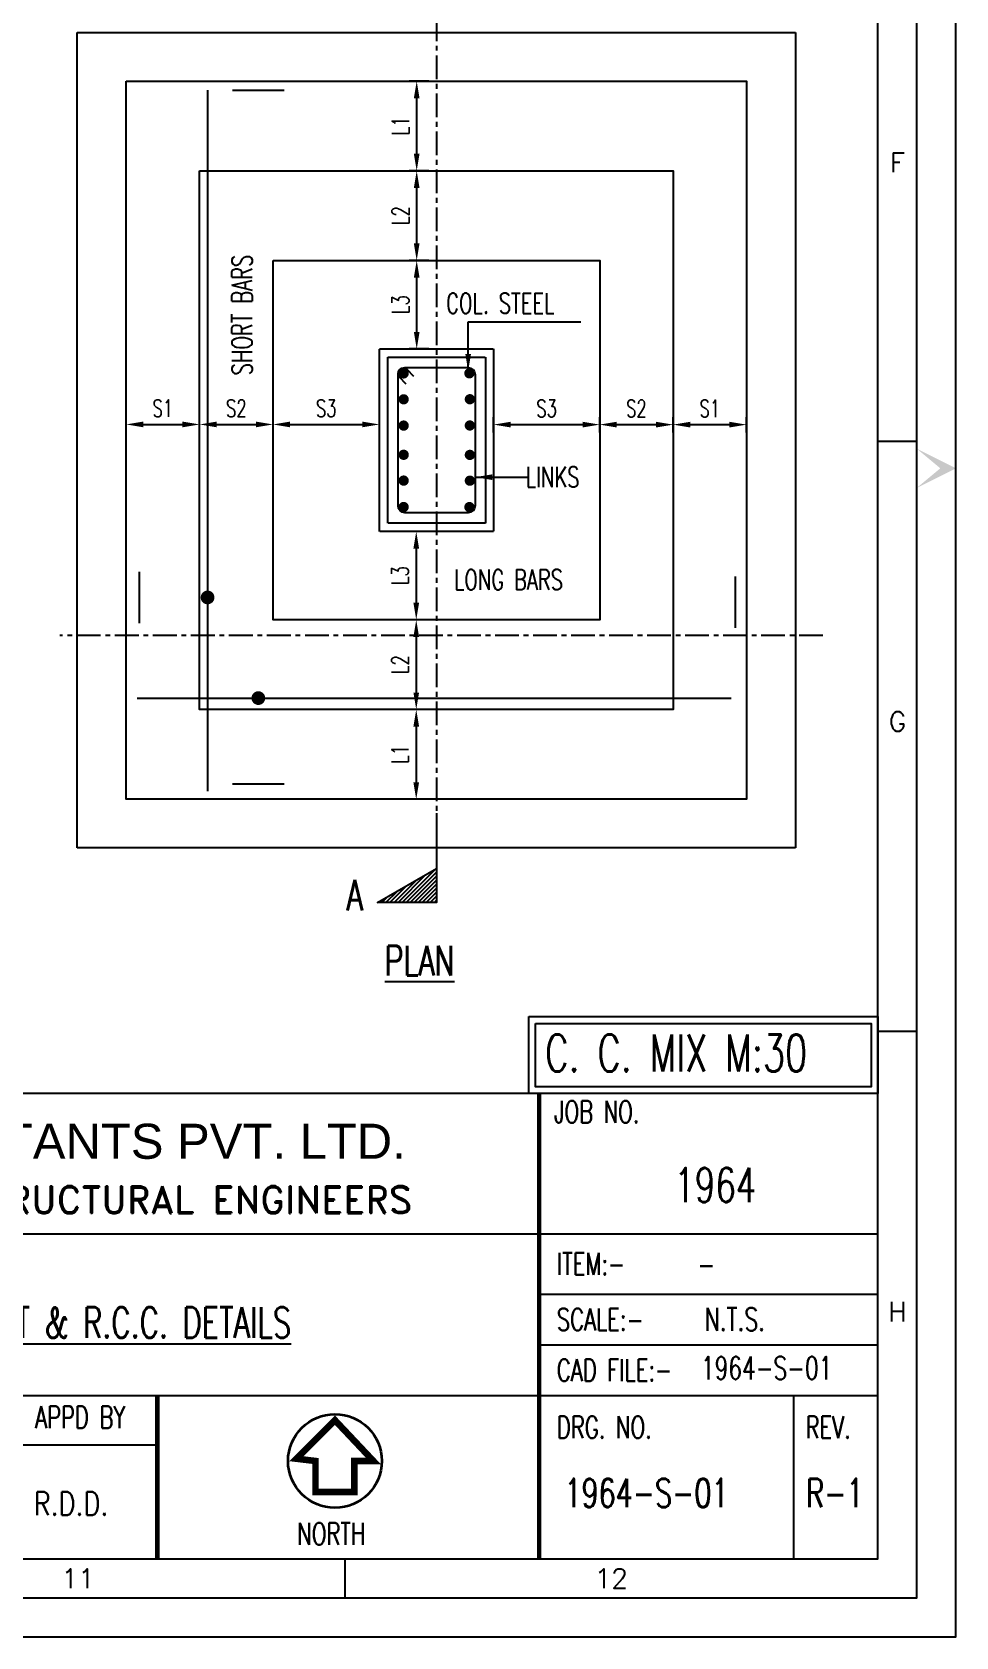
# Model space of a CAD drawing. Header units: inches. Extents: x 61991 to 161106, y 29687 to 64402.
# Drawn here: x 83982 to 84468, y 37527 to 38372 of the extents above; entities that cross this region are included whole.
import ezdxf
from ezdxf.enums import TextEntityAlignment as Align

# ---------------------------------------------------------------- set-up
doc = ezdxf.new("R2010")
doc.units = ezdxf.units.IN
doc.header["$MEASUREMENT"] = 0
doc.header["$PDMODE"] = 2
doc.linetypes.add('CENTER', pattern=[2, 1.25, -0.25, 0.25, -0.25])
doc.linetypes.add('HIDDEN', pattern=[0.375, 0.25, -0.125])
for name, color, linetype in [('CEN', 8, 'CENTER'), ('COL', 1, 'HIDDEN'), ('dim', 5, 'Continuous'), ('FOOT', 4, 'Continuous'), ('MISC', 5, 'Continuous'), ('PNA', 8, 'Continuous'), ('SECT', 1, 'Continuous'), ('STEEL', 6, 'Continuous'), ('text', 4, 'Continuous'), ('TEXT (SHEET)', 4, 'Continuous'), ('TITAL', 1, 'Continuous'), ('title', 6, 'Continuous'), ('txt', 4, 'Continuous')]:
    doc.layers.add(name, color=color, linetype=linetype)
doc.styles.add('ROMAND', font='ROMAND.shx', dxfattribs={"width": 0.8, "height": 225})
doc.styles.add('ROMANS', font='R.SHX', dxfattribs={"width": 0.7})
doc.styles.add('ROMANT', font='ARIAL.TTF')
doc.dimstyles.new('DIM96', dxfattribs={"dimscale": 0, "dimtxt": 9, "dimasz": 9, "dimexe": 4, "dimexo": 4, "dimgap": 4, "dimtad": 1, "dimdec": 0, "dimzin": 1, "dimdsep": 46, "dimlunit": 4, "dimtxsty": 'ROMANS', "dimcen": 0, "dimclrd": 5, "dimclre": 5, "dimclrt": 4, "dimadec": 0, "dimazin": 0, "dimtfac": 1, "dimtdec": 0, "dimtix": 1, "dimtmove": 2, "dimatfit": 3, "dimfxl": 0, "dimfrac": 1, "dimtzin": 0, "dimlwd": -1, "dimlwe": -1, "dimarcsym": 0})

# ---------------------------------------------------------------- blocks, each defined once
blk = doc.blocks.new('FOLDER')
at = {"layer": 'PNA'}
for points in [[(-1250, 2500), (0, 0), (0, 1000)], [(1250, 2500), (0, 0), (0, 1000)]]:
    blk.add_solid(points, dxfattribs=at)
blk = doc.blocks.new('PRA_A1')
at = {"color": 1}
for p, q in [((831, 69.75), (20, 69.75)), ((660.97, 51.75), (831, 51.75)), ((660.97, 31), (831, 31)), ((660.97, 24.67), (738.54, 24.67))]:
    blk.add_line(p, q, dxfattribs=at)
at = {"color": 5, "linetype": 'ByBlock', "lineweight": -2}
for p, q in [((787.71, 44), (831, 44)), ((787.71, 37.5), (831, 37.5)), ((820.17, 31), (820.17, 10))]:
    blk.add_line(p, q, dxfattribs=at)
blk.add_line((738.54, 10), (738.54, 31))
at = {"flags": 128}
blk.add_lwpolyline([(0, 0), (841, 0), (841, 594), (0, 594)], close=True, dxfattribs=at)
at = {"color": 1, "const_width": 0.566}
for points in [[(787.53, 10), (787.53, 69.75)], [(738.54, 10), (738.54, 31)]]:
    blk.add_lwpolyline(points, dxfattribs=at)
at = {"layer": 'PNA'}
for p, q in [((831, 153.5), (836, 153.5)), ((831, 77.75), (836, 77.75)), ((762.58, 10), (762.58, 5))]:
    blk.add_line(p, q, dxfattribs=at)
at = {"layer": 'PNA', "color": 1}
for points in [[(10, 5), (836, 5), (836, 589), (10, 589)], [(20, 10), (831, 10), (831, 584), (20, 584)]]:
    blk.add_lwpolyline(points, close=True, dxfattribs=at)
at = {"layer": 'title', "color": 1, "const_width": 0.843}
blk.add_lwpolyline([(761.33, 27.81), (756.39, 22.87), (758.83, 22.58), (758.83, 18.6), (763.82, 18.6), (763.82, 22.58), (766.26, 22.58)], close=True, dxfattribs=at)
at = {"layer": 'title', "lineweight": 35}
blk.add_circle((761.33, 22.58), 6.02, dxfattribs=at)
at = {"layer": 'PNA', "xscale": 0.002, "yscale": 0.002, "zscale": 0.002, "rotation": 90}
blk.add_blockref('FOLDER', (841, 150), dxfattribs=at)
at = {"layer": 'PNA', "style": 'ROMANS'}
for s, p in [('F', (833.5, 189.25)), ('G', (833.5, 117.5)), ('H', (833.5, 41.75)), ('11', (728.37, 7.5)), ('12', (796.78, 7.5))]:
    blk.add_text(s, height=2.5, dxfattribs=at).set_placement(p, align=Align.MIDDLE)
at = {"layer": 'PNA', "color": 1, "style": 'ROMANT'}
blk.add_text('EPICONS CONSULTANTS PVT. LTD.', height=4.5, dxfattribs=at).set_placement((662.49, 63.62), align=Align.MIDDLE_LEFT)
at = {"layer": 'text', "color": 4, "style": 'ROMANS', "width": 0.7}
for s, p in [('JOB NO.', (789.44, 65.98)), ('NORTH', (756.5, 11.82))]:
    blk.add_text(s, height=2.832, dxfattribs=at).set_placement(p)
at = {"layer": 'text', "color": 4, "style": 'ROMAND'}
blk.add_text('CONSULTING CIVIL & STRUCTURAL ENGINEERS', height=3.5, dxfattribs=at).set_placement((662.49, 56.12), align=Align.MIDDLE_LEFT)
at = {"layer": 'text', "color": 4, "style": 'ROMANS', "width": 0.7}
for s, p in [('ITEM:-', (789.82, 47.87)), ('SCALE:-', (789.82, 40.75)), ('CAD FILE:-', (789.82, 34.25)), ('DRG. NO. ', (789.82, 26.91)), ('REV.', (821.73, 26.91))]:
    blk.add_text(s, height=2.832, dxfattribs=at).set_placement(p, align=Align.MIDDLE_LEFT)
blk.add_text('APPD BY', height=2.832, dxfattribs=at).set_placement((728.65, 28.19), align=Align.MIDDLE_CENTER)
blk = doc.blocks.new('*D419')
at = {"layer": 'Defpoints', "color": 0, "linetype": 'Continuous'}
for p in [(84195.06, 38109.2), (84184.36, 38062.64), (84195.06, 38062.64)]:
    blk.add_point(p, dxfattribs=at)
at = {"layer": 'dim', "color": 5}
for p, q in [((84191.06, 38109.2), (84180.36, 38109.2)), ((84184.36, 38100.2), (84184.36, 38071.64)), ((84191.06, 38062.64), (84180.36, 38062.64))]:
    blk.add_line(p, q, dxfattribs=at)
at = {"layer": 'dim', "color": 5, "linetype": 'Continuous'}
for points in [[(84182.86, 38100.2), (84185.86, 38100.2), (84184.36, 38109.2)], [(84182.86, 38071.64), (84185.86, 38071.64), (84184.36, 38062.64)]]:
    blk.add_solid(points, dxfattribs=at)
at = {"layer": 'dim', "color": 4, "linetype": 'Continuous', "insert": (84175.86, 38085.92), "char_height": 9, "attachment_point": 5, "rotation": 90, "style": 'ROMANS'}
blk.add_mtext('L3', dxfattribs=at)
blk = doc.blocks.new('*D420')
at = {"layer": 'Defpoints', "color": 0, "linetype": 'Continuous'}
for p in [(84195.06, 38015.42), (84184.36, 37968.2), (84195.06, 37968.2)]:
    blk.add_point(p, dxfattribs=at)
at = {"layer": 'dim', "color": 5}
for p, q in [((84191.06, 38015.42), (84180.36, 38015.42)), ((84184.36, 38006.42), (84184.36, 37977.2)), ((84191.06, 37968.2), (84180.36, 37968.2))]:
    blk.add_line(p, q, dxfattribs=at)
at = {"layer": 'dim', "color": 5, "linetype": 'Continuous'}
for points in [[(84182.86, 38006.42), (84185.86, 38006.42), (84184.36, 38015.42)], [(84182.86, 37977.2), (84185.86, 37977.2), (84184.36, 37968.2)]]:
    blk.add_solid(points, dxfattribs=at)
at = {"layer": 'dim', "color": 4, "linetype": 'Continuous', "insert": (84175.86, 37991.81), "char_height": 9, "attachment_point": 5, "rotation": 90, "style": 'ROMANS'}
blk.add_mtext('L1', dxfattribs=at)
blk = doc.blocks.new('*D421')
at = {"layer": 'Defpoints', "color": 0, "linetype": 'Continuous'}
for p in [(84195.06, 38062.64), (84184.36, 38015.42), (84195.06, 38015.42)]:
    blk.add_point(p, dxfattribs=at)
at = {"layer": 'dim', "color": 5}
for p, q in [((84191.06, 38062.64), (84180.36, 38062.64)), ((84184.36, 38053.64), (84184.36, 38024.42)), ((84191.06, 38015.42), (84180.36, 38015.42))]:
    blk.add_line(p, q, dxfattribs=at)
at = {"layer": 'dim', "color": 5, "linetype": 'Continuous'}
for points in [[(84182.86, 38053.64), (84185.86, 38053.64), (84184.36, 38062.64)], [(84182.86, 38024.42), (84185.86, 38024.42), (84184.36, 38015.42)]]:
    blk.add_solid(points, dxfattribs=at)
at = {"layer": 'dim', "color": 4, "linetype": 'Continuous', "insert": (84175.86, 38039.03), "char_height": 9, "attachment_point": 5, "rotation": 90, "style": 'ROMANS'}
blk.add_mtext('L2', dxfattribs=at)
blk = doc.blocks.new('*D422')
at = {"layer": 'Defpoints', "color": 0, "linetype": 'Continuous'}
for p in [(84184.6, 38346.2), (84195.06, 38346.2), (84194.94, 38298.98)]:
    blk.add_point(p, dxfattribs=at)
at = {"layer": 'dim', "color": 5}
for p, q in [((84191.06, 38346.2), (84180.6, 38346.2)), ((84184.6, 38307.98), (84184.6, 38337.2)), ((84190.94, 38298.98), (84180.6, 38298.98))]:
    blk.add_line(p, q, dxfattribs=at)
at = {"layer": 'dim', "color": 5, "linetype": 'Continuous'}
for points in [[(84183.1, 38337.2), (84186.1, 38337.2), (84184.6, 38346.2)], [(84183.1, 38307.98), (84186.1, 38307.98), (84184.6, 38298.98)]]:
    blk.add_solid(points, dxfattribs=at)
at = {"layer": 'dim', "color": 4, "linetype": 'Continuous', "insert": (84176.1, 38322.59), "char_height": 9, "attachment_point": 5, "rotation": 90, "style": 'ROMANS'}
blk.add_mtext('L1', dxfattribs=at)
blk = doc.blocks.new('*D423')
at = {"layer": 'Defpoints', "color": 0, "linetype": 'Continuous'}
for p in [(84109.01, 38165.5), (84164.99, 38165.5), (84164.99, 38165.5)]:
    blk.add_point(p, dxfattribs=at)
at = {"layer": 'dim', "color": 5}
blk.add_line((84118.01, 38165.5), (84155.99, 38165.5), dxfattribs=at)
at = {"layer": 'dim', "color": 5, "linetype": 'Continuous'}
for points in [[(84118.01, 38167), (84118.01, 38164), (84109.01, 38165.5)], [(84155.99, 38167), (84155.99, 38164), (84164.99, 38165.5)]]:
    blk.add_solid(points, dxfattribs=at)
at = {"layer": 'dim', "color": 4, "linetype": 'Continuous', "insert": (84137, 38174), "char_height": 9, "attachment_point": 5, "style": 'ROMANS'}
blk.add_mtext('S3', dxfattribs=at)
blk = doc.blocks.new('*D424')
at = {"layer": 'Defpoints', "color": 0, "linetype": 'Continuous'}
for p in [(84070.39, 38165.5), (84031.76, 38157.2), (84070.39, 38157.2)]:
    blk.add_point(p, dxfattribs=at)
at = {"layer": 'dim', "color": 5}
for p, q in [((84031.76, 38161.2), (84031.76, 38169.5)), ((84070.39, 38161.2), (84070.39, 38169.5)), ((84040.76, 38165.5), (84061.39, 38165.5))]:
    blk.add_line(p, q, dxfattribs=at)
at = {"layer": 'dim', "color": 5, "linetype": 'Continuous'}
for points in [[(84040.76, 38167), (84040.76, 38164), (84031.76, 38165.5)], [(84061.39, 38167), (84061.39, 38164), (84070.39, 38165.5)]]:
    blk.add_solid(points, dxfattribs=at)
at = {"layer": 'dim', "color": 4, "linetype": 'Continuous', "insert": (84051.07, 38174), "char_height": 9, "attachment_point": 5, "style": 'ROMANS'}
blk.add_mtext('S1', dxfattribs=at)
blk = doc.blocks.new('*D425')
at = {"layer": 'Defpoints', "color": 0, "linetype": 'Continuous'}
for p in [(84109.01, 38165.5), (84070.39, 38157.2), (84109.01, 38157.2)]:
    blk.add_point(p, dxfattribs=at)
at = {"layer": 'dim', "color": 5}
for p, q in [((84070.39, 38161.2), (84070.39, 38169.5)), ((84109.01, 38161.2), (84109.01, 38169.5)), ((84079.39, 38165.5), (84100.01, 38165.5))]:
    blk.add_line(p, q, dxfattribs=at)
at = {"layer": 'dim', "color": 5, "linetype": 'Continuous'}
for points in [[(84079.39, 38167), (84079.39, 38164), (84070.39, 38165.5)], [(84100.01, 38167), (84100.01, 38164), (84109.01, 38165.5)]]:
    blk.add_solid(points, dxfattribs=at)
at = {"layer": 'dim', "color": 4, "linetype": 'Continuous', "insert": (84089.7, 38174), "char_height": 9, "attachment_point": 5, "style": 'ROMANS'}
blk.add_mtext('S2', dxfattribs=at)
blk = doc.blocks.new('*D426')
at = {"layer": 'Defpoints', "color": 0, "linetype": 'Continuous'}
for p in [(84184.6, 38251.76), (84195.06, 38251.76), (84195.04, 38205.2)]:
    blk.add_point(p, dxfattribs=at)
at = {"layer": 'dim', "color": 5}
for p, q in [((84191.06, 38251.76), (84180.6, 38251.76)), ((84184.6, 38214.2), (84184.6, 38242.76)), ((84191.04, 38205.2), (84180.6, 38205.2))]:
    blk.add_line(p, q, dxfattribs=at)
at = {"layer": 'dim', "color": 5, "linetype": 'Continuous'}
for points in [[(84183.1, 38242.76), (84186.1, 38242.76), (84184.6, 38251.76)], [(84183.1, 38214.2), (84186.1, 38214.2), (84184.6, 38205.2)]]:
    blk.add_solid(points, dxfattribs=at)
at = {"layer": 'dim', "color": 4, "linetype": 'Continuous', "insert": (84176.1, 38228.48), "char_height": 9, "attachment_point": 5, "rotation": 90, "style": 'ROMANS'}
blk.add_mtext('L3', dxfattribs=at)
blk = doc.blocks.new('*D427')
at = {"layer": 'Defpoints', "color": 0, "linetype": 'Continuous'}
for p in [(84280.87, 38165.4), (84225.08, 38157.2), (84280.87, 38157.2)]:
    blk.add_point(p, dxfattribs=at)
at = {"layer": 'dim', "color": 5}
for p, q in [((84225.08, 38161.2), (84225.08, 38169.4)), ((84280.87, 38161.2), (84280.87, 38169.4)), ((84234.08, 38165.4), (84271.87, 38165.4))]:
    blk.add_line(p, q, dxfattribs=at)
at = {"layer": 'dim', "color": 5, "linetype": 'Continuous'}
for points in [[(84234.08, 38166.9), (84234.08, 38163.9), (84225.08, 38165.4)], [(84271.87, 38166.9), (84271.87, 38163.9), (84280.87, 38165.4)]]:
    blk.add_solid(points, dxfattribs=at)
at = {"layer": 'dim', "color": 4, "linetype": 'Continuous', "insert": (84252.98, 38173.9), "char_height": 9, "attachment_point": 5, "style": 'ROMANS'}
blk.add_mtext('S3', dxfattribs=at)
blk = doc.blocks.new('*D428')
at = {"layer": 'Defpoints', "color": 0, "linetype": 'Continuous'}
for p in [(84358.13, 38165.4), (84319.5, 38157.2), (84358.13, 38157.2)]:
    blk.add_point(p, dxfattribs=at)
at = {"layer": 'dim', "color": 5}
for p, q in [((84319.5, 38161.2), (84319.5, 38169.4)), ((84358.13, 38161.2), (84358.13, 38169.4)), ((84328.5, 38165.4), (84349.13, 38165.4))]:
    blk.add_line(p, q, dxfattribs=at)
at = {"layer": 'dim', "color": 5, "linetype": 'Continuous'}
for points in [[(84328.5, 38166.9), (84328.5, 38163.9), (84319.5, 38165.4)], [(84349.13, 38166.9), (84349.13, 38163.9), (84358.13, 38165.4)]]:
    blk.add_solid(points, dxfattribs=at)
at = {"layer": 'dim', "color": 4, "linetype": 'Continuous', "insert": (84338.82, 38173.9), "char_height": 9, "attachment_point": 5, "style": 'ROMANS'}
blk.add_mtext('S1', dxfattribs=at)
blk = doc.blocks.new('*D429')
at = {"layer": 'Defpoints', "color": 0, "linetype": 'Continuous'}
for p in [(84319.5, 38165.4), (84280.87, 38157.2), (84319.5, 38157.2)]:
    blk.add_point(p, dxfattribs=at)
at = {"layer": 'dim', "color": 5}
for p, q in [((84280.87, 38161.2), (84280.87, 38169.4)), ((84319.5, 38161.2), (84319.5, 38169.4)), ((84289.87, 38165.4), (84310.5, 38165.4))]:
    blk.add_line(p, q, dxfattribs=at)
at = {"layer": 'dim', "color": 5, "linetype": 'Continuous'}
for points in [[(84289.87, 38166.9), (84289.87, 38163.9), (84280.87, 38165.4)], [(84310.5, 38166.9), (84310.5, 38163.9), (84319.5, 38165.4)]]:
    blk.add_solid(points, dxfattribs=at)
at = {"layer": 'dim', "color": 4, "linetype": 'Continuous', "insert": (84300.19, 38173.9), "char_height": 9, "attachment_point": 5, "style": 'ROMANS'}
blk.add_mtext('S2', dxfattribs=at)
blk = doc.blocks.new('*D430')
at = {"layer": 'Defpoints', "color": 0, "linetype": 'Continuous'}
for p in [(84184.6, 38298.98), (84194.94, 38298.98), (84195.06, 38251.76)]:
    blk.add_point(p, dxfattribs=at)
at = {"layer": 'dim', "color": 5}
for p, q in [((84190.94, 38298.98), (84180.6, 38298.98)), ((84184.6, 38260.76), (84184.6, 38289.98)), ((84191.06, 38251.76), (84180.6, 38251.76))]:
    blk.add_line(p, q, dxfattribs=at)
at = {"layer": 'dim', "color": 5, "linetype": 'Continuous'}
for points in [[(84183.1, 38289.98), (84186.1, 38289.98), (84184.6, 38298.98)], [(84183.1, 38260.76), (84186.1, 38260.76), (84184.6, 38251.76)]]:
    blk.add_solid(points, dxfattribs=at)
at = {"layer": 'dim', "color": 4, "linetype": 'Continuous', "insert": (84176.1, 38275.37), "char_height": 9, "attachment_point": 5, "rotation": 90, "style": 'ROMANS'}
blk.add_mtext('L2', dxfattribs=at)

msp = doc.modelspace()

# ---------------------------------------------------------------- hatches: boundary and pattern name
at = {"layer": 'SECT'}
h = msp.add_hatch(dxfattribs=at)
h.set_pattern_fill('ANSI31', color=256, scale=12, style=0)
h.set_pattern_definition([(45, (47683.2832, 27624.9398), (-1.06066017, 1.06066017), [])])
h.paths.add_polyline_path([(84164.04081, 37913.90006), (84195.05882, 37913.90006), (84195.05882, 37931.80839)])

# ---------------------------------------------------------------- linework, layer by layer
for p, q in [((84114.83379, 38341.3114), (84087.76365, 38341.3114)), ((84038.81142, 38060.91394), (84038.81142, 38087.98408)), ((84352.37829, 38058.38172), (84352.37829, 38085.45186)), ((84114.83379, 37976.11499), (84087.76365, 37976.11499))]:
    msp.add_line(p, q)
at = {"layer": 'CEN', "ltscale": 10}
for p, q in [((84195.05882, 38379.70371), (84195.05882, 37941.15272)), ((84398.34028, 38054.46826), (83996.80421, 38054.46826))]:
    msp.add_line(p, q, dxfattribs=at)
at = {"layer": 'COL', "color": 4}
for points in [[(84164.99335, 38109.20396), (84164.99335, 38205.20396), (84225.08011, 38205.20396), (84225.08011, 38109.20396)], [(84169.35172, 38113.56636), (84169.35172, 38200.84155), (84220.76591, 38200.84155), (84220.76591, 38113.56636)]]:
    msp.add_lwpolyline(points, close=True, dxfattribs=at)
at = {"layer": 'Defpoints', "color": 0, "linetype": 'ByBlock'}
for p in [(84220.76591, 38200.84155), (84225.08011, 38203.86483), (84169.35172, 38113.56636)]:
    msp.add_point(p, dxfattribs=at)
at = {"layer": 'FOOT', "linetype": 'HIDDEN'}
msp.add_lwpolyline([(84006.02096, 38371.7702), (84383.86727, 38371.7702), (84383.86727, 37942.63771), (84006.02096, 37942.63771)], close=True, dxfattribs=at)
at = {"layer": 'FOOT', "linetype": 'Continuous'}
for points in [[(84031.75888, 38346.20396), (84358.12935, 38346.20396), (84358.12935, 37968.20396), (84031.75888, 37968.20396)], [(84070.38608, 38298.98396), (84319.50215, 38298.98396), (84319.50215, 38015.42396), (84070.38608, 38015.42396)], [(84109.01328, 38251.76396), (84280.87495, 38251.76396), (84280.87495, 38062.64396), (84109.01328, 38062.64396)]]:
    msp.add_lwpolyline(points, close=True, dxfattribs=at)
at = {"layer": 'FOOT'}
for points in [[(84243.5634, 37853.84196), (84427.25082, 37853.84196), (84427.25082, 37813.38046), (84243.5634, 37813.38046)], [(84247.1509, 37850.25446), (84423.66332, 37850.25446), (84423.66332, 37816.96796), (84247.1509, 37816.96796)]]:
    msp.add_lwpolyline(points, close=True, dxfattribs=at)
at = {"layer": 'MISC'}
for points in [[(84101.29872, 38341.3114, 0, 6.31637, 0), (84101.29872, 38327.77633, 0, 0, 0), (84101.29872, 38341.3114, 0, 0, 0), (84101.29872, 37989.65006, 6.31637, 0, 0), (84101.29872, 37976.11499, 6.31637, 0, 0)], [(84352.37829, 38074.44901, 0, 6.31637, 0), (84338.84322, 38074.44901, 0, 0, 0), (84352.37829, 38074.44901, 0, 0, 0), (84052.34649, 38074.44901, 6.31637, 0, 0), (84038.81142, 38074.44901, 6.31637, 0, 0)]]:
    msp.add_lwpolyline(points, format="xyseb", dxfattribs=at)
at = {"layer": 'MISC', "const_width": 3.60935}
for points in [[(84072.78498, 38074.44901, 1), (84076.39434, 38074.44901, 1)], [(84099.49405, 38021.48099, 1), (84103.1034, 38021.48099, 1)]]:
    msp.add_lwpolyline(points, format="xyb", close=True, dxfattribs=at)
at = {"layer": 'SECT'}
msp.add_lwpolyline([(84195.05882, 37960.86859), (84195.05882, 37913.90006), (84164.04081, 37913.90006), (84195.05882, 37931.80839)], dxfattribs=at)
at = {"layer": 'STEEL'}
for p, q in [((84074.58966, 38341.48885), (84074.58966, 37972.42487)), ((84037.56832, 38021.48099), (84349.97117, 38021.48099))]:
    msp.add_line(p, q, dxfattribs=at)
msp.add_lwpolyline([(84174.76575, 38122.58974), (84174.76575, 38191.81817, -0.414213562), (84178.3751, 38195.42752), (84211.74253, 38195.42752, -0.414213562), (84215.35188, 38191.81817), (84215.35188, 38122.58974, -0.414213562), (84211.74253, 38118.98039), (84178.3751, 38118.98039, -0.414213562)], format="xyb", close=True, dxfattribs=at)
for points in [[(84178.97978, 38186.6841), (84175.51737, 38190.35631, -1), (84179.45654, 38194.07043), (84180.0519, 38193.87456)], [(84183.1718, 38190.75466), (84179.60295, 38194.32351, 1), (84175.77465, 38190.49522), (84175.95293, 38189.89436)]]:
    msp.add_lwpolyline(points, format="xyb", dxfattribs=at)
at = {"layer": 'STEEL', "const_width": 2.70701}
for points in [[(84176.38325, 38192.35451, 1), (84179.09026, 38192.35451, 1)], [(84213.68614, 38192.40137, -1), (84210.97912, 38192.40137, -1)], [(84176.38325, 38178.71951, 1), (84179.09026, 38178.71951, 1)], [(84213.92614, 38178.76637, -1), (84211.21912, 38178.76637, -1)], [(84176.38325, 38164.88906, 1), (84179.09026, 38164.88906, 1)], [(84213.92614, 38164.93592, -1), (84211.21912, 38164.93592, -1)], [(84176.38325, 38149.51885, -1), (84179.09026, 38149.51885, -1)], [(84213.92614, 38149.472, 1), (84211.21912, 38149.472, 1)], [(84176.38325, 38135.9434, -1), (84179.09026, 38135.9434, -1)], [(84213.92614, 38135.89655, 1), (84211.21912, 38135.89655, 1)], [(84176.38325, 38122.0534, -1), (84179.09026, 38122.0534, -1)], [(84213.68614, 38122.00655, 1), (84210.97912, 38122.00655, 1)]]:
    msp.add_lwpolyline(points, format="xyb", close=True, dxfattribs=at)

# ---------------------------------------------------------------- block references
at = {"color": 2, "xscale": 4.099999999860302, "yscale": 4.099999999976717, "zscale": 4.099999999933744}
msp.add_blockref('PRA_A1', (81020.15082, 37527.40546), dxfattribs=at)

# ---------------------------------------------------------------- texts
at = {"layer": 'SECT', "style": 'ROMANS', "width": 0.7}
msp.add_text('A', height=16, dxfattribs=at).set_placement((84147.74752, 37909.77355))
at = {"layer": 'text', "color": 2, "style": 'ROMANS'}
for s, height, width, p in [('1964-S-01', 15, 0.7, (84262.29844, 37595.66866)), ('R-1', 15, 0.7, (84389.5204, 37595.59709)), ('R.D.D.', 12.3, 0.8, (83983.18016, 37591.4009))]:
    msp.add_text(s, height=height, dxfattribs=dict(at, width=width)).set_placement(p)
at = {"layer": 'TEXT (SHEET)', "color": 2, "style": 'ROMANS', "width": 0.7}
for s, height, p in [('C. C. MIX M:30', 19.475, (84252.21056, 37824.93478)), ('-', 12, (84332.31914, 37717.39516)), ('N.T.S.', 12, (84336.11487, 37688.55272)), ('1964-S-01', 12, (84334.15378, 37662.92699))]:
    msp.add_text(s, height=height, dxfattribs=at).set_placement(p)
at = {"layer": 'TEXT (SHEET)', "color": 1, "style": 'ROMANS', "width": 0.7}
for s, height, p in [('1964', 18, (84320.0882, 37756.19229)), ('%%UFOUNDATION LAYOUT & R.C.C. DETAILS', 16, (83827.68731, 37684.85567))]:
    msp.add_text(s, height=height, dxfattribs=at).set_placement(p)
at = {"layer": 'TITAL', "style": 'ROMANS', "width": 0.7}
msp.add_text('%%uPLAN', height=15.652174, dxfattribs=at).set_placement((84186.10823, 37883.32426), align=Align.MIDDLE)
at = {"layer": 'txt', "style": 'ROMANS', "width": 0.7}
msp.add_text('SHORT BARS', height=10.729778, rotation=90, dxfattribs=at).set_placement((84098.03469, 38191.41665))
for s, p in [('COL. STEEL', (84200.10698, 38223.89695)), ('LINKS', (84241.88091, 38132.44384)), ('LONG BARS', (84204.2014, 38078.41118))]:
    msp.add_text(s, height=10.729778, dxfattribs=at).set_placement(p)

# ---------------------------------------------------------------- dimensions: what is measured, and where the dimension line sits
at = {"layer": 'dim', "linetype": 'Continuous'}
for base, p1, p2, text, picture, middle in [((84184.59827, 38346.20396), (84194.94412, 38298.98396), (84195.05882, 38346.20396), 'L1', '*D422', (84176.09827, 38322.59396)), ((84184.59827, 38298.98396), (84195.05882, 38251.76396), (84194.94412, 38298.98396), 'L2', '*D430', (84176.09827, 38275.37396)), ((84184.59827, 38251.76396), (84195.03673, 38205.20396), (84195.05882, 38251.76396), 'L3', '*D426', (84176.09827, 38228.48396)), ((84184.35926, 38062.64396), (84195.05882, 38109.20396), (84195.05882, 38062.64396), 'L3', '*D419', (84175.85926, 38085.92396)), ((84184.35926, 38015.42396), (84195.05882, 38062.64396), (84195.05882, 38015.42396), 'L2', '*D421', (84175.85926, 38039.03396)), ((84184.35926, 37968.20396), (84195.05882, 38015.42396), (84195.05882, 37968.20396), 'L1', '*D420', (84175.85926, 37991.81396))]:
    dim = msp.add_linear_dim(base=base, p1=p1, p2=p2, angle=90, text=text, dimstyle='DIM96', override={"dimscale": 1}, dxfattribs=at)
    dim.commit()
    dim.dimension.update_dxf_attribs({"geometry": picture, "text_midpoint": middle})
for base, p1, p2, text, picture, middle in [((84070.38608, 38165.49772), (84031.75888, 38157.20396), (84070.38608, 38157.20396), 'S1', '*D424', (84051.07248, 38173.99772)), ((84109.01328, 38165.49772), (84070.38608, 38157.20396), (84109.01328, 38157.20396), 'S2', '*D425', (84089.69968, 38173.99772)), ((84164.99335, 38165.49772), (84109.01328, 38165.49772), (84164.99335, 38165.49772), 'S3', '*D423', (84137.00332, 38173.99772)), ((84280.87495, 38165.40474), (84225.08011, 38157.20396), (84280.87495, 38157.20396), 'S3', '*D427', (84252.97753, 38173.90474)), ((84319.50215, 38165.40474), (84280.87495, 38157.20396), (84319.50215, 38157.20396), 'S2', '*D429', (84300.18855, 38173.90474)), ((84358.12935, 38165.40474), (84319.50215, 38157.20396), (84358.12935, 38157.20396), 'S1', '*D428', (84338.81575, 38173.90474))]:
    dim = msp.add_linear_dim(base=base, p1=p1, p2=p2, text=text, dimstyle='DIM96', override={"dimscale": 1}, dxfattribs=at)
    dim.commit()
    dim.dimension.update_dxf_attribs({"geometry": picture, "text_midpoint": middle})

# ---------------------------------------------------------------- leaders
at = {"layer": 'dim', "color": 7, "linetype": 'Continuous'}
for points in [[(84211.67859, 38193.54971), (84211.67859, 38219.4678), (84271.01025, 38219.4678)], [(84215.35188, 38137.75454), (84242.77661, 38137.75454)]]:
    msp.add_leader(points, dimstyle='DIM96', override={"dimscale": 1}, dxfattribs=at)

doc.saveas('drawing.dxf')
